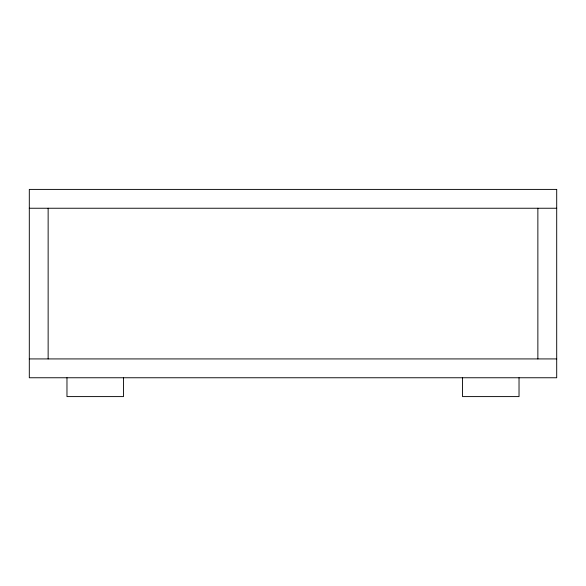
<?xml version="1.0" encoding="UTF-8"?>
<svg xmlns="http://www.w3.org/2000/svg" width="586" height="586" viewBox="0 0 586 586"><rect width="100%" height="100%" fill="white"/><g stroke="black" fill="none" stroke-linecap="round" stroke-linejoin="round"><path stroke-width="0.88" d="M29.307 208.242L556.7 208.242M29.307 358.925L556.7 358.925M537.867 208.242L537.867 358.925M519.028 377.758L519.028 396.597L462.522 396.597L462.522 377.758M123.485 377.758L123.485 396.597L66.972 396.597L66.972 377.758M48.14 208.242L48.14 358.925M556.7 189.403L29.307 189.403L29.307 377.758L556.7 377.758L556.7 189.403"/></g></svg>
